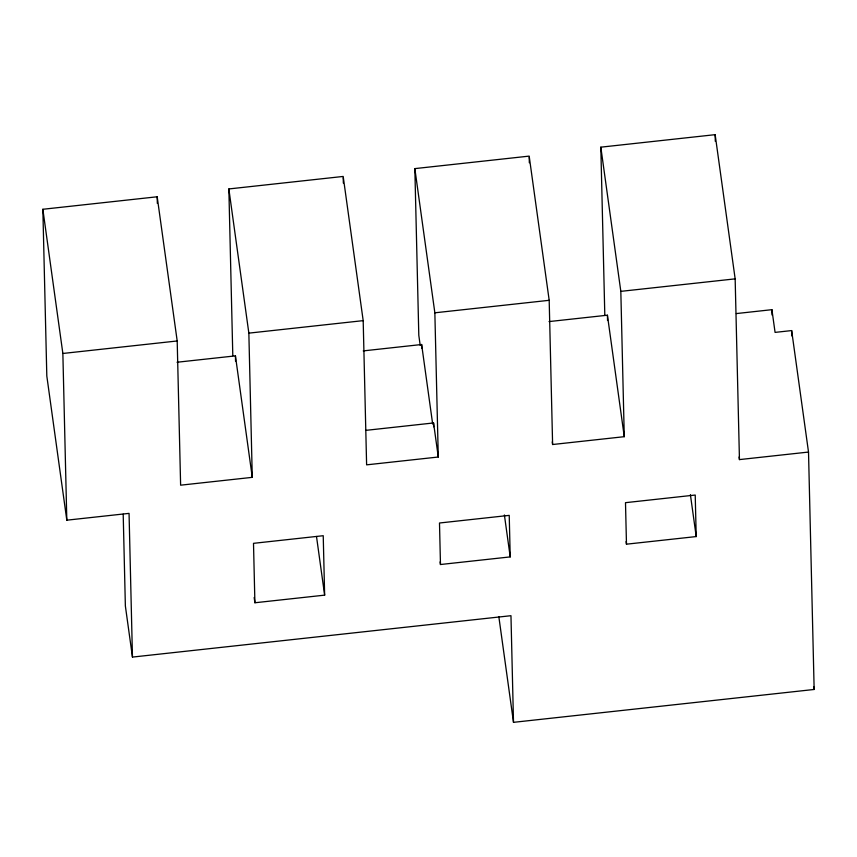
<?xml version="1.0" encoding="UTF-8"?>
<svg xmlns="http://www.w3.org/2000/svg" width="857" height="857" viewBox="0 0 857 857"><rect width="100%" height="100%" fill="white"/><g stroke="black" fill="none" stroke-linecap="round" stroke-linejoin="round"><path stroke-width="1.29" d="M604.806 314.99L600.821 147.168L715.156 134.667L735.156 278.857L739.452 459.598L808.515 452.057L791.654 330.577L775.071 332.387L771.911 309.677L736.367 313.566M808.515 452.057L814.15 689.467L513.504 722.333L510.965 615.701L132.46 657.083L129.053 513.375L66.814 520.178L46.814 375.998L42.85 209.279L157.185 196.778L177.195 340.968L180.623 485.18L252.279 477.349L248.851 333.137L228.851 188.947L343.186 176.446L363.186 320.636L366.614 464.848L438.281 457.017L434.853 312.805L414.842 168.615L529.176 156.113L549.187 300.304L552.615 444.515L624.271 436.684L620.822 291.359L600.821 147.168M620.822 291.359L735.156 278.857M66.814 520.178L62.861 353.47L177.195 340.968M248.851 333.137L363.186 320.636M434.853 312.805L549.187 300.304M177.035 362.243L235.429 355.869L252.279 477.349M549.026 321.579L607.42 315.205L624.271 436.684M363.239 350.899L421.633 344.514L432.678 424.076M365.875 430.353L433.556 422.951L438.281 457.017M440.477 564.517L510.215 556.9L509.229 515.378L439.491 523.006L440.477 564.517L440.112 561.903M626.478 544.184L696.216 536.568L695.22 495.046L625.492 502.673L626.478 544.184L626.113 541.57M254.904 602.76L324.642 595.144L323.228 535.711L253.501 543.338L254.904 602.76L254.175 597.522M813.786 686.843L814.15 689.467M739.088 456.985L739.452 459.598M690.399 494.65L696.216 536.568M552.251 441.891L552.615 444.515M504.398 514.982L510.215 556.9M498.828 616.622L513.504 722.333M420.209 345.425L418.805 335.323L414.842 168.615M316.501 536.482L324.642 595.144M132.46 657.083L125.368 605.995L123.194 514.179M42.85 209.279L62.861 353.47M791.654 330.577L791.782 335.912M771.911 309.677L772.039 315.012M715.156 134.667L715.306 141.341M607.42 315.205L607.549 320.497M529.208 157.452L529.337 162.787M433.556 422.951L433.642 426.807M421.633 344.514L421.719 348.199M343.218 177.774L343.346 183.109M235.429 355.869L235.546 361.161M228.851 188.947L232.804 355.666M157.185 196.778L157.345 203.452"/></g></svg>
